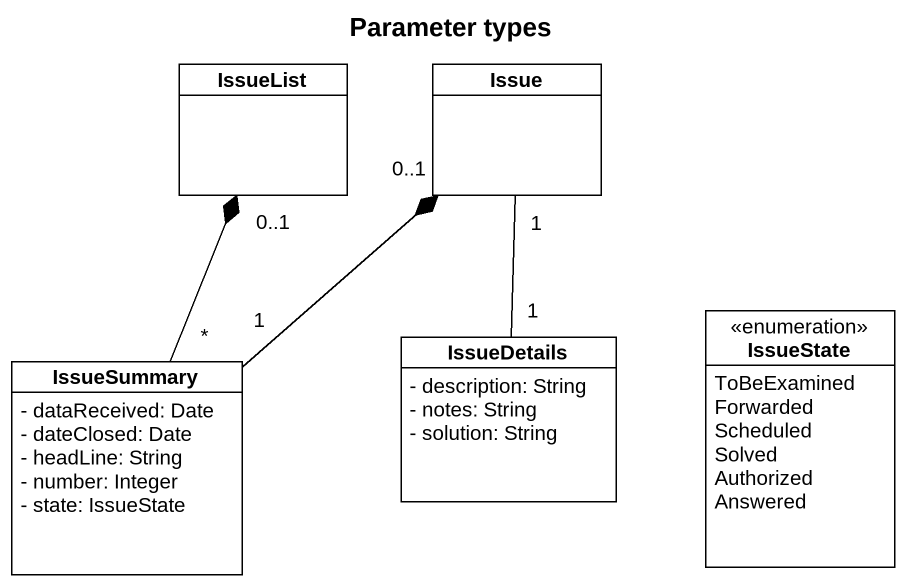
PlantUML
@startuml
title Parameter types
hide circle
hide empty members
skinparam classAttributeIconSize 0
class IssueList
class Issue
enum IssueState {
  ToBeExamined
  Forwarded
  Scheduled
  Solved
  Authorized
  Answered
}
class IssueSummary {
  - dataReceived: Date
  - dateClosed: Date
  - headLine: String
  - number: Integer
  - state: IssueState
}
class IssueDetails {
  - description: String
  - notes: String
  - solution: String
}
Issue "1" -- "1" IssueDetails
IssueSummary "*" -up-* "0..1" IssueList
IssueSummary "1" -up-* "0..1" Issue
@enduml
